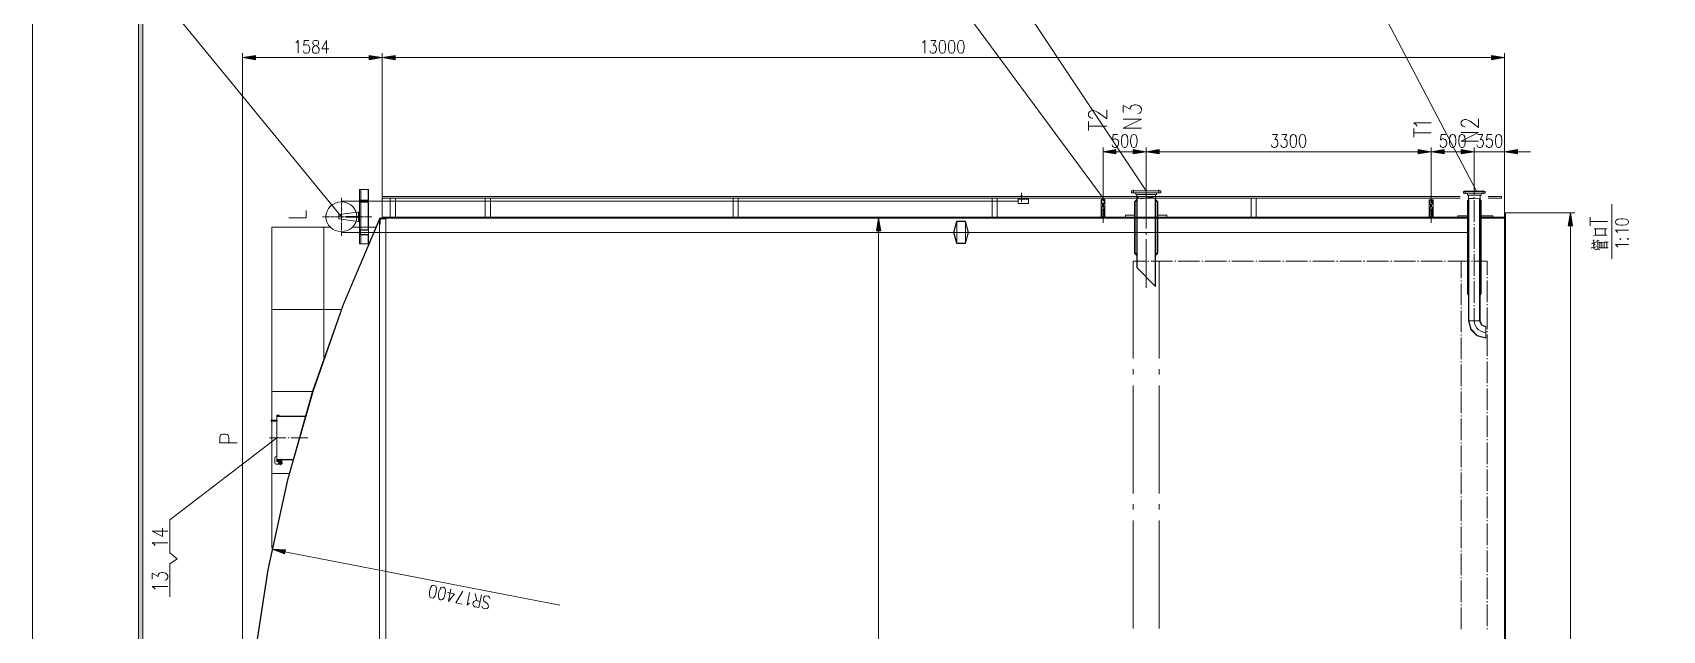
# Model space of a CAD drawing. Header units: millimetres. Extents: x 0 to 829, y 0 to 586.
# Drawn here: x 0 to 372.2, y 252.3 to 388.7 of the extents above; entities that cross this region are included whole.
import ezdxf

# ---------------------------------------------------------------- set-up
doc = ezdxf.new("R2010")
doc.units = ezdxf.units.MM

msp = doc.modelspace()

# ---------------------------------------------------------------- hatches: boundary and pattern name
h = msp.add_hatch(color=0)
h.dxf.hatch_style = 2
h.paths.add_polyline_path([(24.154694, 576.266028), (25.142472, 575.281778), (25.142472, 10.3505), (24.154694, 9.36625)])
h = msp.add_hatch(color=0)
h.dxf.hatch_style = 2
h.paths.add_polyline_path([(50.905833, 383.437694), (47.946028, 382.947333), (50.905833, 382.453444)])
h = msp.add_hatch(color=0)
h.dxf.hatch_style = 2
h.paths.add_polyline_path([(76.859694, 383.437694), (79.8195, 382.947333), (76.859694, 382.453444)])
h = msp.add_hatch(color=0)
h.dxf.hatch_style = 2
h.paths.add_polyline_path([(82.775778, 383.437694), (79.8195, 382.947333), (82.775778, 382.453444)])
h = msp.add_hatch(color=0)
h.dxf.hatch_style = 2
h.paths.add_polyline_path([(333.198611, 383.437694), (336.154889, 382.947333), (333.198611, 382.453444)])
h = msp.add_hatch(color=0)
h.dxf.hatch_style = 2
h.paths.add_polyline_path([(247.424222, 361.964111), (244.467944, 361.470222), (247.424222, 360.976333)])
h = msp.add_hatch(color=0)
h.dxf.hatch_style = 2
h.paths.add_polyline_path([(251.368278, 361.964111), (254.324556, 361.470222), (251.368278, 360.976333)])
h = msp.add_hatch(color=0)
h.dxf.hatch_style = 2
h.paths.add_polyline_path([(257.284361, 361.964111), (254.324556, 361.470222), (257.284361, 360.976333)])
h = msp.add_hatch(color=0)
h.dxf.hatch_style = 2
h.paths.add_polyline_path([(316.438139, 361.964111), (319.394417, 361.470222), (316.438139, 360.976333)])
h = msp.add_hatch(color=0)
h.dxf.hatch_style = 2
h.paths.add_polyline_path([(322.354222, 361.964111), (319.394417, 361.470222), (322.354222, 360.976333)])
h = msp.add_hatch(color=0)
h.dxf.hatch_style = 2
h.paths.add_polyline_path([(326.298278, 361.964111), (329.254556, 361.470222), (326.298278, 360.976333)])
h = msp.add_hatch(color=0)
h.dxf.hatch_style = 2
h.paths.add_polyline_path([(326.298278, 361.964111), (329.254556, 361.470222), (326.298278, 360.976333)])
h = msp.add_hatch(color=0)
h.dxf.hatch_style = 2
h.paths.add_polyline_path([(339.114694, 361.964111), (336.154889, 361.470222), (339.114694, 360.976333)])
h = msp.add_hatch(color=0)
h.dxf.hatch_style = 2
h.paths.add_polyline_path([(80.704972, 346.344169), (80.691919, 346.357222), (80.704972, 346.370275), (80.718025, 346.357222)])
h = msp.add_hatch(color=0)
h.dxf.hatch_style = 2
h.paths.add_polyline_path([(192.708389, 343.400944), (193.19875, 346.357222), (193.692639, 343.400944)])
h = msp.add_hatch(color=0)
h.dxf.hatch_style = 2
h.paths.add_polyline_path([(350.717556, 344.58275), (351.207917, 347.539028), (351.701806, 344.58275)])
h = msp.add_hatch(color=0)
h.dxf.hatch_style = 2
h.paths.add_polyline_path([(79.226833, 344.866031), (79.213781, 344.879083), (79.226833, 344.892136), (79.239886, 344.879083)])
h = msp.add_hatch(color=0)
h.dxf.hatch_style = 2
h.paths.add_polyline_path([(54.726417, 270.747419), (54.713364, 270.760472), (54.726417, 270.773525), (54.739469, 270.760472)])
h = msp.add_hatch(color=0)
h.dxf.hatch_style = 2
h.paths.add_polyline_path([(57.531, 269.695083), (54.726417, 270.760472), (57.725028, 270.661694)])

# ---------------------------------------------------------------- linework, layer by layer
at = {"color": 0, "lineweight": 0}
for points in [[(0, 0), (0, 585.632278), (829.154778, 585.632278), (829.154778, 0)], [(24.154694, 576.266028), (25.142472, 575.281778), (25.142472, 10.3505), (24.154694, 9.36625)], [(50.905833, 383.437694), (47.946028, 382.947333), (50.905833, 382.453444)], [(64.463083, 386.887861), (64.145583, 386.750278), (64.03975, 386.468056), (64.03975, 386.185833), (64.145583, 385.903611), (64.35725, 385.7625), (64.780583, 385.621389), (65.098083, 385.480278), (65.30975, 385.198056), (65.415583, 384.919361), (65.415583, 384.496028), (65.30975, 384.213806), (65.203917, 384.072694), (64.886417, 383.931583), (64.463083, 383.931583), (64.145583, 384.072694), (64.03975, 384.213806), (63.937444, 384.496028), (63.937444, 384.919361), (64.03975, 385.198056), (64.251417, 385.480278), (64.568917, 385.621389), (64.99225, 385.7625), (65.203917, 385.903611), (65.30975, 386.185833), (65.30975, 386.468056), (65.203917, 386.750278), (64.886417, 386.887861)], [(76.859694, 383.437694), (79.8195, 382.947333), (76.859694, 382.453444)], [(82.775778, 383.437694), (79.8195, 382.947333), (82.775778, 382.453444)], [(207.669694, 386.887861), (207.352194, 386.750278), (207.144056, 386.326944), (207.038222, 385.621389), (207.038222, 385.198056), (207.144056, 384.496028), (207.352194, 384.072694), (207.669694, 383.931583), (207.881361, 383.931583), (208.198861, 384.072694), (208.410528, 384.496028), (208.516361, 385.198056), (208.516361, 385.621389), (208.410528, 386.326944), (208.198861, 386.750278), (207.881361, 386.887861)], [(209.782833, 386.887861), (209.465333, 386.750278), (209.253667, 386.326944), (209.151361, 385.621389), (209.151361, 385.198056), (209.253667, 384.496028), (209.465333, 384.072694), (209.782833, 383.931583), (209.9945, 383.931583), (210.312, 384.072694), (210.523667, 384.496028), (210.6295, 385.198056), (210.6295, 385.621389), (210.523667, 386.326944), (210.312, 386.750278), (209.9945, 386.887861)], [(211.895972, 386.887861), (211.578472, 386.750278), (211.366806, 386.326944), (211.260972, 385.621389), (211.260972, 385.198056), (211.366806, 384.496028), (211.578472, 384.072694), (211.895972, 383.931583), (212.107639, 383.931583), (212.425139, 384.072694), (212.636806, 384.496028), (212.742639, 385.198056), (212.742639, 385.621389), (212.636806, 386.326944), (212.425139, 386.750278), (212.107639, 386.887861)], [(333.198611, 383.437694), (336.154889, 382.947333), (333.198611, 382.453444)], [(249.290417, 365.414278), (248.972917, 365.273167), (248.76125, 364.849833), (248.655417, 364.147806), (248.655417, 363.724472), (248.76125, 363.018917), (248.972917, 362.599111), (249.290417, 362.458), (249.502083, 362.458), (249.819583, 362.599111), (250.03125, 363.018917), (250.137083, 363.724472), (250.137083, 364.147806), (250.03125, 364.849833), (249.819583, 365.273167), (249.502083, 365.414278)], [(251.403556, 365.414278), (251.086056, 365.273167), (250.874389, 364.849833), (250.768556, 364.147806), (250.768556, 363.724472), (250.874389, 363.018917), (251.086056, 362.599111), (251.403556, 362.458), (251.615222, 362.458), (251.932722, 362.599111), (252.140861, 363.018917), (252.246694, 363.724472), (252.246694, 364.147806), (252.140861, 364.849833), (251.932722, 365.273167), (251.615222, 365.414278)], [(287.810222, 365.414278), (287.49625, 365.273167), (287.284583, 364.849833), (287.17875, 364.147806), (287.17875, 363.724472), (287.284583, 363.018917), (287.49625, 362.599111), (287.810222, 362.458), (288.021889, 362.458), (288.339389, 362.599111), (288.551056, 363.018917), (288.656889, 363.724472), (288.656889, 364.147806), (288.551056, 364.849833), (288.339389, 365.273167), (288.021889, 365.414278)], [(289.923361, 365.414278), (289.605861, 365.273167), (289.397722, 364.849833), (289.291889, 364.147806), (289.291889, 363.724472), (289.397722, 363.018917), (289.605861, 362.599111), (289.923361, 362.458), (290.135028, 362.458), (290.452528, 362.599111), (290.664194, 363.018917), (290.770028, 363.724472), (290.770028, 364.147806), (290.664194, 364.849833), (290.452528, 365.273167), (290.135028, 365.414278)], [(324.220417, 365.414278), (323.902917, 365.273167), (323.69125, 364.849833), (323.585417, 364.147806), (323.585417, 363.724472), (323.69125, 363.018917), (323.902917, 362.599111), (324.220417, 362.458), (324.432083, 362.458), (324.749583, 362.599111), (324.957722, 363.018917), (325.063556, 363.724472), (325.063556, 364.147806), (324.957722, 364.849833), (324.749583, 365.273167), (324.432083, 365.414278)], [(326.333556, 365.414278), (326.016056, 365.273167), (325.804389, 364.849833), (325.698556, 364.147806), (325.698556, 363.724472), (325.804389, 363.018917), (326.016056, 362.599111), (326.333556, 362.458), (326.545222, 362.458), (326.859194, 362.599111), (327.070861, 363.018917), (327.176694, 363.724472), (327.176694, 364.147806), (327.070861, 364.849833), (326.859194, 365.273167), (326.545222, 365.414278)], [(334.712028, 365.414278), (334.394528, 365.273167), (334.182861, 364.849833), (334.080556, 364.147806), (334.080556, 363.724472), (334.182861, 363.018917), (334.394528, 362.599111), (334.712028, 362.458), (334.923694, 362.458), (335.241194, 362.599111), (335.452861, 363.018917), (335.558694, 363.724472), (335.558694, 364.147806), (335.452861, 364.849833), (335.241194, 365.273167), (334.923694, 365.414278)], [(247.424222, 361.964111), (244.467944, 361.470222), (247.424222, 360.976333)], [(251.368278, 361.964111), (254.324556, 361.470222), (251.368278, 360.976333)], [(257.284361, 361.964111), (254.324556, 361.470222), (257.284361, 360.976333)], [(316.438139, 361.964111), (319.394417, 361.470222), (316.438139, 360.976333)], [(322.354222, 361.964111), (319.394417, 361.470222), (322.354222, 360.976333)], [(326.298278, 361.964111), (329.254556, 361.470222), (326.298278, 360.976333)], [(326.298278, 361.964111), (329.254556, 361.470222), (326.298278, 360.976333)], [(339.114694, 361.964111), (336.154889, 361.470222), (339.114694, 360.976333)], [(70.361528, 346.639444), (70.407389, 346.752333), (70.520278, 346.798194), (70.629639, 346.752333), (70.6755, 346.639444), (70.629639, 346.530083), (70.520278, 346.480694), (70.407389, 346.530083)], [(192.708389, 343.400944), (193.19875, 346.357222), (193.692639, 343.400944)], [(350.717556, 344.58275), (351.207917, 347.539028), (351.701806, 344.58275)], [(361.491389, 345.351806), (361.6325, 345.034306), (362.055833, 344.826167), (362.757861, 344.720333), (363.181194, 344.720333), (363.88675, 344.826167), (364.310083, 345.034306), (364.451194, 345.351806), (364.451194, 345.563472), (364.310083, 345.880972), (363.88675, 346.092639), (363.181194, 346.198472), (362.757861, 346.198472), (362.055833, 346.092639), (361.6325, 345.880972), (361.491389, 345.563472)], [(362.479167, 341.548861), (362.620278, 341.443028), (362.757861, 341.548861), (362.620278, 341.654694)], [(364.168972, 341.548861), (364.310083, 341.443028), (364.451194, 341.548861), (364.310083, 341.654694)], [(56.560861, 290.449), (56.596139, 290.533667), (56.680806, 290.565417), (56.761944, 290.533667), (56.797222, 290.449), (56.761944, 290.364333), (56.680806, 290.329056), (56.596139, 290.364333)], [(57.531, 269.695083), (54.726417, 270.760472), (57.725028, 270.661694)], [(91.238917, 259.612694), (91.577583, 259.690306), (91.866861, 260.06425), (92.110278, 260.731), (92.191417, 261.147278), (92.226694, 261.856361), (92.103222, 262.314972), (91.821, 262.512528), (91.612861, 262.554861), (91.274194, 262.480778), (90.984917, 262.106833), (90.7415, 261.436556), (90.660361, 261.023806), (90.625083, 260.311194), (90.748556, 259.856111), (91.030778, 259.655028)], [(93.309722, 259.199944), (93.648389, 259.274028), (93.937667, 259.647972), (94.181083, 260.31825), (94.262222, 260.731), (94.2975, 261.443611), (94.174028, 261.898694), (93.891806, 262.099778), (93.683667, 262.142111), (93.345, 262.0645), (93.055722, 261.690556), (92.812306, 261.023806), (92.731167, 260.607528), (92.695889, 259.894917), (92.819361, 259.439833), (93.101583, 259.23875)]]:
    msp.add_lwpolyline(points, close=True, dxfattribs=at)
for points in [[(70.520278, 346.632389), (31.369, 394.391444)], [(244.467944, 350.893944), (212.284028, 394.391444)], [(254.324556, 352.587278), (226.448056, 394.391444)], [(329.748444, 352.470861), (307.791556, 394.391444)], [(47.946028, 203.408139), (47.946028, 383.931583)], [(60.1345, 386.326944), (60.342639, 386.468056), (60.660139, 386.887861), (60.660139, 383.931583)], [(63.090778, 386.887861), (62.035972, 386.887861), (61.930139, 385.621389), (62.035972, 385.7625), (62.349944, 385.903611), (62.667444, 385.903611), (62.984944, 385.7625), (63.196611, 385.480278), (63.302444, 385.056944), (63.302444, 384.77825), (63.196611, 384.354917), (62.984944, 384.072694), (62.667444, 383.931583), (62.349944, 383.931583), (62.035972, 384.072694), (61.930139, 384.213806), (61.824306, 384.496028)], [(67.105389, 386.887861), (66.047056, 384.919361), (67.634556, 384.919361)], [(67.105389, 386.887861), (67.105389, 383.931583)], [(79.8195, 346.357222), (79.8195, 383.931583)], [(79.8195, 346.554778), (79.8195, 383.931583)], [(203.235278, 386.326944), (203.446944, 386.468056), (203.760917, 386.887861), (203.760917, 383.931583)], [(205.13675, 386.887861), (206.297389, 386.887861), (205.662389, 385.7625), (205.979889, 385.7625), (206.191556, 385.621389), (206.297389, 385.480278), (206.403222, 385.056944), (206.403222, 384.77825), (206.297389, 384.354917), (206.085722, 384.072694), (205.768222, 383.931583), (205.450722, 383.931583), (205.13675, 384.072694), (205.030917, 384.213806), (204.925083, 384.496028)], [(336.154889, 347.539028), (336.154889, 383.931583)], [(50.905833, 382.947333), (76.859694, 382.947333)], [(82.775778, 382.947333), (333.198611, 382.947333)], [(242.174889, 369.100806), (241.977333, 369.100806), (241.582222, 369.248972), (241.384667, 369.397139), (241.187111, 369.693472), (241.187111, 370.282611), (241.384667, 370.578944), (241.582222, 370.727111), (241.977333, 370.875278), (242.372444, 370.875278), (242.764028, 370.727111), (243.356694, 370.430778), (245.328722, 368.952639), (245.328722, 371.023444)], [(249.085806, 370.416667), (249.085806, 372.042972), (250.662722, 371.1575), (250.662722, 371.598472), (250.860278, 371.894806), (251.057833, 372.042972), (251.646972, 372.191139), (252.042083, 372.191139), (252.63475, 372.042972), (253.029861, 371.746639), (253.223889, 371.305667), (253.223889, 370.861167), (253.029861, 370.416667), (252.832306, 370.2685), (252.437194, 370.120333)], [(253.223889, 366.867722), (249.085806, 366.867722), (253.223889, 368.938528), (249.085806, 368.938528)], [(327.211972, 367.157), (327.025, 367.157), (326.651056, 367.298111), (326.464083, 367.435694), (326.273583, 367.717917), (326.273583, 368.282361), (326.464083, 368.564583), (326.651056, 368.705694), (327.025, 368.846806), (327.402472, 368.846806), (327.776417, 368.705694), (328.340861, 368.423472), (330.217639, 367.015889), (330.217639, 368.987917)], [(241.187111, 366.289167), (241.187111, 368.359972)], [(241.187111, 367.326333), (245.328722, 367.326333)], [(247.812278, 365.414278), (246.753944, 365.414278), (246.648111, 364.147806), (246.753944, 364.288917), (247.071444, 364.430028), (247.388944, 364.430028), (247.706444, 364.288917), (247.918111, 364.006694), (248.023944, 363.583361), (248.023944, 363.301139), (247.918111, 362.877806), (247.706444, 362.599111), (247.388944, 362.458), (247.071444, 362.458), (246.753944, 362.599111), (246.648111, 362.736694), (246.542278, 363.018917)], [(283.164139, 365.414278), (284.324778, 365.414278), (283.693306, 364.288917), (284.007278, 364.288917), (284.218944, 364.147806), (284.324778, 364.006694), (284.430611, 363.583361), (284.430611, 363.301139), (284.324778, 362.877806), (284.113111, 362.599111), (283.799139, 362.458), (283.481639, 362.458), (283.164139, 362.599111), (283.058306, 362.736694), (282.952472, 363.018917)], [(285.277278, 365.414278), (286.437917, 365.414278), (285.802917, 364.288917), (286.120417, 364.288917), (286.332083, 364.147806), (286.437917, 364.006694), (286.54375, 363.583361), (286.54375, 363.301139), (286.437917, 362.877806), (286.22625, 362.599111), (285.90875, 362.458), (285.594778, 362.458), (285.277278, 362.599111), (285.171444, 362.736694), (285.065611, 363.018917)], [(316.184139, 367.343972), (315.997167, 367.626194), (315.432722, 368.049528), (319.376778, 368.049528)], [(315.432722, 364.8075), (315.432722, 366.779528)], [(315.432722, 365.795278), (319.376778, 365.795278)], [(322.742278, 365.414278), (321.683944, 365.414278), (321.578111, 364.147806), (321.683944, 364.288917), (322.001444, 364.430028), (322.318944, 364.430028), (322.636444, 364.288917), (322.848111, 364.006694), (322.953944, 363.583361), (322.953944, 363.301139), (322.848111, 362.877806), (322.636444, 362.599111), (322.318944, 362.458), (322.001444, 362.458), (321.683944, 362.599111), (321.578111, 362.736694), (321.472278, 363.018917)], [(330.217639, 363.914972), (326.273583, 363.914972), (330.217639, 365.887), (326.273583, 365.887)], [(330.065944, 365.414278), (331.226583, 365.414278), (330.591583, 364.288917), (330.909083, 364.288917), (331.12075, 364.147806), (331.226583, 364.006694), (331.332417, 363.583361), (331.332417, 363.301139), (331.226583, 362.877806), (331.014917, 362.599111), (330.697417, 362.458), (330.383444, 362.458), (330.065944, 362.599111), (329.960111, 362.736694), (329.854278, 363.018917)], [(333.233889, 365.414278), (332.179083, 365.414278), (332.07325, 364.147806), (332.179083, 364.288917), (332.493056, 364.430028), (332.810556, 364.430028), (333.128056, 364.288917), (333.339722, 364.006694), (333.445556, 363.583361), (333.445556, 363.301139), (333.339722, 362.877806), (333.128056, 362.599111), (332.810556, 362.458), (332.493056, 362.458), (332.179083, 362.599111), (332.07325, 362.736694), (331.967417, 363.018917)], [(244.467944, 354.023083), (244.467944, 362.458)], [(251.368278, 361.470222), (247.424222, 361.470222)], [(254.324556, 355.024972), (254.324556, 362.458)], [(254.324556, 355.024972), (254.324556, 362.458)], [(316.438139, 361.470222), (257.284361, 361.470222)], [(319.394417, 353.176417), (319.394417, 362.458)], [(319.394417, 356.714778), (319.394417, 362.458)], [(322.354222, 361.470222), (326.298278, 361.470222)], [(326.298278, 361.470222), (323.338472, 361.470222)], [(329.254556, 354.499333), (329.254556, 362.458)], [(329.254556, 354.499333), (329.254556, 362.458)], [(329.254556, 361.470222), (336.154889, 361.470222)], [(336.154889, 347.539028), (336.154889, 362.458)], [(339.114694, 361.470222), (342.070972, 361.470222)], [(244.467944, 354.023083), (244.467944, 350.262472)], [(254.324556, 355.024972), (254.324556, 343.965389)], [(329.254556, 351.634778), (329.254556, 354.499333)], [(70.520278, 350.146056), (70.520278, 350.946861)], [(70.520278, 350.181333), (225.061639, 350.181333)], [(70.520278, 349.899111), (70.520278, 350.022583)], [(74.658361, 340.427028), (74.658361, 352.851861)], [(74.658361, 352.851861), (76.750333, 352.851861)], [(74.658361, 350.435333), (76.630389, 350.435333)], [(74.658361, 350.375361), (76.630389, 350.375361)], [(74.658361, 350.001417), (76.630389, 350.001417)], [(74.658361, 349.941444), (76.630389, 349.941444)], [(74.937056, 350.435333), (74.937056, 352.851861)], [(74.937056, 343.651417), (74.937056, 349.941444)], [(76.630389, 343.651417), (76.630389, 352.851861)], [(76.750333, 340.698667), (76.750333, 352.851861)], [(79.8195, 351.285528), (326.058389, 351.285528)], [(79.8195, 350.893944), (79.8195, 351.285528)], [(79.8195, 350.893944), (326.058389, 350.893944)], [(81.671583, 346.554778), (81.671583, 350.893944)], [(82.856917, 346.554778), (82.856917, 350.893944)], [(103.363889, 346.554778), (103.363889, 350.893944)], [(104.545694, 346.554778), (104.545694, 350.893944)], [(159.967083, 346.554778), (159.967083, 350.893944)], [(161.148889, 346.554778), (161.148889, 350.893944)], [(219.120861, 346.554778), (219.120861, 350.893944)], [(220.302667, 346.554778), (220.302667, 350.893944)], [(225.061639, 350.675222), (227.428778, 350.675222)], [(225.061639, 349.690972), (225.061639, 350.675222)], [(225.555528, 351.285528), (225.555528, 351.366667)], [(225.555528, 351.366667), (226.144667, 351.366667)], [(225.753083, 350.675222), (225.753083, 350.893944)], [(225.851861, 350.008472), (225.851861, 352.114556)], [(225.947111, 350.675222), (225.947111, 350.893944)], [(226.144667, 351.285528), (226.144667, 351.366667)], [(227.428778, 349.690972), (227.428778, 350.675222)], [(244.023444, 346.357222), (244.023444, 350.61525)], [(244.908917, 350.61525), (244.023444, 350.61525)], [(244.150444, 350.343611), (244.150444, 350.61525)], [(244.150444, 350.001417), (244.150444, 350.248361)], [(244.150444, 349.631), (244.150444, 349.902639)], [(244.210417, 350.343611), (244.210417, 350.61525)], [(244.210417, 350.001417), (244.210417, 350.248361)], [(244.210417, 349.631), (244.210417, 349.902639)], [(244.721944, 350.343611), (244.721944, 350.61525)], [(244.721944, 350.001417), (244.721944, 350.248361)], [(244.721944, 349.631), (244.721944, 349.902639)], [(244.781917, 350.343611), (244.781917, 350.61525)], [(244.781917, 350.001417), (244.781917, 350.248361)], [(244.781917, 349.631), (244.781917, 349.902639)], [(244.908917, 346.357222), (244.908917, 350.61525)], [(257.679472, 352.527306), (250.973167, 352.527306)], [(250.973167, 352.527306), (250.973167, 352.114556)], [(257.679472, 352.114556), (250.973167, 352.114556)], [(251.417667, 352.777778), (251.417667, 351.998139)], [(252.165556, 350.61525), (251.632861, 350.082556)], [(251.632861, 350.082556), (251.632861, 338.331528)], [(256.966861, 352.587278), (251.68225, 352.587278)], [(251.68225, 352.587278), (251.68225, 352.527306)], [(252.165556, 350.364778), (251.812778, 350.012)], [(251.812778, 350.012), (251.812778, 338.405611)], [(251.900972, 352.114556), (251.975056, 351.719444)], [(256.674056, 351.719444), (251.975056, 351.719444)], [(252.165556, 351.719444), (252.165556, 335.029528)], [(252.165556, 351.080917), (253.227417, 350.731667), (254.324556, 350.939806)], [(252.2855, 351.010361), (252.2855, 334.909583)], [(256.483556, 350.86925), (255.411111, 351.116194), (254.324556, 350.939806)], [(256.367139, 350.918639), (256.367139, 330.827944)], [(256.483556, 351.719444), (256.483556, 330.711528)], [(256.483556, 350.61525), (257.01625, 350.082556)], [(256.483556, 350.364778), (256.839861, 350.012)], [(256.751667, 352.114556), (256.674056, 351.719444)], [(256.839861, 350.012), (256.839861, 338.405611)], [(256.966861, 352.587278), (256.966861, 352.527306)], [(257.01625, 350.082556), (257.01625, 338.331528)], [(257.234972, 352.777778), (257.234972, 351.998139)], [(257.679472, 352.527306), (257.679472, 352.114556)], [(278.274639, 346.554778), (278.274639, 350.893944)], [(279.459972, 346.554778), (279.459972, 350.893944)], [(319.838917, 350.498833), (318.953444, 350.498833)], [(318.953444, 346.357222), (318.953444, 350.498833)], [(319.080444, 350.227194), (319.080444, 350.498833)], [(319.080444, 349.881472), (319.080444, 350.128417)], [(319.140417, 350.227194), (319.140417, 350.498833)], [(319.140417, 349.881472), (319.140417, 350.128417)], [(319.394417, 353.176417), (319.394417, 349.849722)], [(319.651944, 350.227194), (319.651944, 350.498833)], [(319.651944, 349.881472), (319.651944, 350.128417)], [(319.711917, 350.227194), (319.711917, 350.498833)], [(319.711917, 349.881472), (319.711917, 350.128417)], [(319.838917, 346.357222), (319.838917, 350.498833)], [(326.788639, 352.410889), (326.788639, 352.036944)], [(331.720472, 352.410889), (326.788639, 352.410889)], [(331.720472, 352.036944), (326.788639, 352.036944)], [(327.18375, 352.661361), (327.18375, 351.878194)], [(327.402472, 352.470861), (327.402472, 352.410889)], [(331.110167, 352.470861), (327.402472, 352.470861)], [(327.600028, 352.036944), (327.709389, 351.543056)], [(327.942222, 350.498833), (327.688222, 350.241306)], [(327.688222, 329.064056), (327.688222, 350.241306)], [(330.799722, 351.543056), (327.709389, 351.543056)], [(327.942222, 350.385944), (327.765833, 350.209556)], [(327.765833, 329.095806), (327.765833, 350.209556)], [(327.942222, 351.543056), (327.942222, 322.893972)], [(327.942222, 350.844556), (329.254556, 350.823389)], [(328.023361, 350.819861), (328.023361, 322.893972)], [(329.254556, 350.897472), (329.254556, 351.144417)], [(330.566889, 350.756361), (329.254556, 350.823389)], [(329.254556, 345.475278), (329.254556, 350.403583)], [(330.48575, 350.777528), (330.48575, 322.893972)], [(330.566889, 351.543056), (330.566889, 322.893972)], [(330.566889, 350.498833), (330.820889, 350.241306)], [(330.566889, 350.385944), (330.743278, 350.209556)], [(330.743278, 329.095806), (330.743278, 350.209556)], [(330.912611, 352.036944), (330.799722, 351.543056)], [(330.820889, 329.064056), (330.820889, 350.241306)], [(331.110167, 352.470861), (331.110167, 352.410889)], [(331.325361, 352.661361), (331.325361, 351.878194)], [(331.720472, 352.410889), (331.720472, 352.036944)], [(332.4225, 351.285528), (335.452861, 351.285528)], [(332.4225, 350.893944), (335.452861, 350.893944)], [(335.452861, 350.893944), (335.452861, 351.285528)], [(58.554056, 346.417194), (62.498111, 346.417194), (62.498111, 348.107)], [(66.202278, 346.632389), (66.678528, 346.632389)], [(66.802, 346.632389), (66.925472, 346.632389)], [(67.048944, 346.632389), (67.78625, 346.632389)], [(67.909722, 346.632389), (68.033194, 346.632389)], [(68.156667, 346.632389), (68.8975, 346.632389)], [(69.020972, 346.632389), (69.144444, 346.632389)], [(69.267917, 346.632389), (70.005222, 346.632389)], [(74.266778, 347.726), (69.927611, 347.133333)], [(69.927611, 346.145556), (69.927611, 347.133333)], [(70.128694, 346.632389), (70.252167, 346.632389)], [(70.375639, 346.632389), (71.116472, 346.632389)], [(70.520278, 349.034806), (70.520278, 349.775639)], [(70.520278, 348.791389), (70.520278, 348.914861)], [(70.520278, 347.927083), (70.520278, 348.667917)], [(70.520278, 347.680139), (70.520278, 347.803611)], [(70.520278, 346.819361), (70.520278, 347.556667)], [(70.520278, 346.572417), (70.520278, 346.695889)], [(70.520278, 345.708111), (70.520278, 346.448944)], [(71.239944, 346.632389), (71.363417, 346.632389)], [(71.483361, 346.632389), (72.224194, 346.632389)], [(71.504528, 346.561833), (71.504528, 346.717056)], [(71.504528, 346.717056), (74.464333, 346.717056)], [(71.504528, 346.561833), (74.464333, 346.561833)], [(72.347667, 346.632389), (72.471139, 346.632389)], [(72.594611, 346.632389), (73.331917, 346.632389)], [(73.455389, 346.632389), (73.578861, 346.632389)], [(73.702333, 346.632389), (74.443167, 346.632389)], [(74.266778, 347.726), (74.658361, 347.726)], [(74.464333, 345.556417), (74.464333, 347.726)], [(74.566639, 346.632389), (74.690111, 346.632389)], [(74.813583, 346.632389), (75.550889, 346.632389)], [(75.674361, 346.632389), (75.797833, 346.632389)], [(75.921306, 346.632389), (76.662139, 346.632389)], [(76.785611, 346.632389), (76.909083, 346.632389)], [(77.029028, 346.632389), (77.505278, 346.632389)], [(79.226833, 74.877083), (79.226833, 346.357222)], [(79.226833, 346.357222), (327.688222, 346.357222)], [(79.544333, 346.198472), (79.385583, 346.04325)], [(79.544333, 346.198472), (80.54975, 346.198472)], [(79.8195, 346.554778), (327.688222, 346.554778)], [(79.8195, 346.357222), (79.8195, 346.554778)], [(80.54975, 346.198472), (80.704972, 346.357222)], [(80.704972, 346.357222), (80.697917, 74.774778)], [(181.398333, 346.357222), (194.186528, 346.357222)], [(225.061639, 349.690972), (227.428778, 349.690972)], [(244.245694, 348.939556), (244.023444, 348.939556)], [(244.418556, 349.631), (244.150444, 349.631)], [(244.150444, 348.939556), (244.150444, 348.734944)], [(244.150444, 348.636167), (244.150444, 348.389222)], [(244.150444, 348.375111), (244.245694, 348.304556), (244.362111, 348.293972), (244.467944, 348.343361)], [(244.150444, 348.290444), (244.150444, 348.0435)], [(244.150444, 347.944722), (244.150444, 347.697778)], [(244.150444, 347.599), (244.150444, 347.352056)], [(244.150444, 347.253278), (244.150444, 347.006333)], [(244.150444, 346.911083), (244.150444, 346.664139)], [(244.150444, 346.565361), (244.150444, 346.357222)], [(244.210417, 348.322194), (244.210417, 348.078778)], [(244.210417, 347.98), (244.210417, 347.733056)], [(244.210417, 347.634278), (244.210417, 347.390861)], [(244.210417, 347.292083), (244.210417, 347.045139)], [(244.210417, 346.946361), (244.210417, 346.699417)], [(244.210417, 346.600639), (244.210417, 346.357222)], [(244.591417, 348.939556), (244.344472, 348.939556)], [(244.348, 349.631), (244.348, 349.507528)], [(244.348, 349.40875), (244.348, 349.161806)], [(244.348, 349.063028), (244.348, 348.939556)], [(244.467944, 349.768583), (244.467944, 349.521639)], [(244.467944, 349.031278), (244.467944, 345.267139)], [(244.781917, 348.272806), (244.637278, 348.361), (244.467944, 348.343361)], [(244.781917, 349.631), (244.517333, 349.631)], [(244.584361, 349.631), (244.584361, 349.507528)], [(244.584361, 349.40875), (244.584361, 349.161806)], [(244.584361, 349.063028), (244.584361, 348.939556)], [(244.908917, 348.939556), (244.686667, 348.939556)], [(244.721944, 348.322194), (244.721944, 348.078778)], [(244.721944, 347.98), (244.721944, 347.736583)], [(244.721944, 347.637806), (244.721944, 347.390861)], [(244.721944, 347.292083), (244.721944, 347.045139)], [(244.721944, 346.946361), (244.721944, 346.699417)], [(244.721944, 346.600639), (244.721944, 346.357222)], [(244.781917, 348.939556), (244.781917, 348.734944)], [(244.781917, 348.636167), (244.781917, 348.389222)], [(244.781917, 348.290444), (244.781917, 348.0435)], [(244.781917, 347.944722), (244.781917, 347.697778)], [(244.781917, 347.599), (244.781917, 347.352056)], [(244.781917, 347.253278), (244.781917, 347.006333)], [(244.781917, 346.911083), (244.781917, 346.664139)], [(244.781917, 346.565361), (244.781917, 346.357222)], [(249.593806, 346.988694), (251.632861, 346.988694)], [(249.593806, 346.988694), (249.593806, 346.671194)], [(257.01625, 346.988694), (259.058833, 346.988694)], [(259.058833, 346.988694), (259.058833, 346.671194)], [(319.175694, 348.823139), (318.953444, 348.823139)], [(319.080444, 349.511056), (319.080444, 349.782694)], [(319.345028, 349.511056), (319.080444, 349.511056)], [(319.080444, 348.823139), (319.080444, 348.674972)], [(319.080444, 348.576194), (319.080444, 348.32925)], [(319.080444, 348.258694), (319.175694, 348.188139), (319.288583, 348.177556), (319.394417, 348.226944)], [(319.080444, 348.230472), (319.080444, 347.983528)], [(319.080444, 347.88475), (319.080444, 347.637806)], [(319.080444, 347.539028), (319.080444, 347.292083)], [(319.080444, 347.196833), (319.080444, 346.949889)], [(319.080444, 346.851111), (319.080444, 346.604167)], [(319.080444, 346.505389), (319.080444, 346.357222)], [(319.140417, 349.511056), (319.140417, 349.782694)], [(319.140417, 348.205778), (319.140417, 348.018806)], [(319.140417, 347.920028), (319.140417, 347.676611)], [(319.140417, 347.577833), (319.140417, 347.330889)], [(319.140417, 347.232111), (319.140417, 346.985167)], [(319.140417, 346.886389), (319.140417, 346.639444)], [(319.140417, 346.540667), (319.140417, 346.357222)], [(319.517889, 348.823139), (319.270944, 348.823139)], [(319.278, 349.511056), (319.278, 349.387583)], [(319.278, 349.288806), (319.278, 349.045389)], [(319.278, 348.946611), (319.278, 348.823139)], [(319.394417, 349.355833), (319.394417, 349.108889)], [(319.394417, 348.618528), (319.394417, 345.291833)], [(319.711917, 348.152861), (319.56375, 348.241056), (319.394417, 348.226944)], [(319.711917, 349.511056), (319.443806, 349.511056)], [(319.514361, 349.511056), (319.514361, 349.387583)], [(319.514361, 349.288806), (319.514361, 349.045389)], [(319.514361, 348.946611), (319.514361, 348.823139)], [(319.838917, 348.823139), (319.616667, 348.823139)], [(319.651944, 349.511056), (319.651944, 349.782694)], [(319.651944, 348.205778), (319.651944, 348.022333)], [(319.651944, 347.923556), (319.651944, 347.676611)], [(319.651944, 347.577833), (319.651944, 347.330889)], [(319.651944, 347.232111), (319.651944, 346.985167)], [(319.651944, 346.886389), (319.651944, 346.639444)], [(319.651944, 346.540667), (319.651944, 346.357222)], [(319.711917, 349.511056), (319.711917, 349.782694)], [(319.711917, 348.823139), (319.711917, 348.674972)], [(319.711917, 348.576194), (319.711917, 348.32925)], [(319.711917, 348.230472), (319.711917, 347.983528)], [(319.711917, 347.88475), (319.711917, 347.637806)], [(319.711917, 347.539028), (319.711917, 347.292083)], [(319.711917, 347.196833), (319.711917, 346.949889)], [(319.711917, 346.851111), (319.711917, 346.604167)], [(319.711917, 346.505389), (319.711917, 346.357222)], [(319.838917, 346.554778), (327.688222, 346.554778)], [(325.508056, 346.86875), (325.508056, 346.554778)], [(325.508056, 346.86875), (327.688222, 346.86875)], [(330.820889, 346.86875), (333.494944, 346.86875)], [(330.820889, 346.554778), (336.154889, 346.554778)], [(330.820889, 346.357222), (336.154889, 346.357222)], [(333.494944, 346.86875), (333.494944, 346.554778)], [(336.154889, 347.539028), (336.154889, 205.150861)], [(336.154889, 347.539028), (336.352444, 347.539028)], [(336.352444, 347.539028), (336.352444, 205.034444)], [(336.352444, 347.539028), (352.195694, 347.539028)], [(355.762278, 344.596861), (355.762278, 346.568889)], [(360.708222, 337.022722), (360.708222, 349.511056)], [(79.138639, 346.004444), (70.943611, 326.654583), (63.962139, 306.835528), (58.211861, 286.624889), (53.724528, 266.100278), (50.507194, 245.335778), (48.581028, 224.409), (47.946028, 203.408139)], [(79.226833, 345.962111), (71.035333, 326.619306), (64.053861, 306.807306), (58.307111, 286.603722), (53.819778, 266.082639), (50.605972, 245.321667), (48.679806, 224.405472), (48.044806, 203.408139)], [(54.6735, 344.244083), (54.6735, 270.98625)], [(67.899139, 344.244083), (54.6735, 344.244083)], [(66.502139, 344.244083), (66.502139, 314.511972)], [(69.927611, 346.145556), (74.266778, 345.556417)], [(70.520278, 345.461167), (70.520278, 345.584639)], [(70.520278, 344.600389), (70.520278, 345.337694)], [(70.520278, 344.353444), (70.520278, 344.476917)], [(70.520278, 343.489139), (70.520278, 344.229972)], [(70.520278, 343.245722), (70.520278, 343.369194)], [(70.520278, 342.317917), (70.520278, 343.12225)], [(70.520278, 343.083444), (327.688222, 343.083444)], [(78.334306, 344.244083), (73.137889, 344.244083)], [(74.266778, 345.556417), (74.658361, 345.556417)], [(74.658361, 343.651417), (76.750333, 343.651417)], [(74.658361, 343.584389), (76.750333, 343.584389)], [(74.658361, 342.596611), (76.750333, 342.596611)], [(74.658361, 342.529583), (76.750333, 342.529583)], [(74.718333, 342.596611), (74.718333, 343.584389)], [(74.718333, 343.210444), (74.915889, 343.210444)], [(74.718333, 342.974083), (74.915889, 342.974083)], [(74.915889, 342.596611), (74.915889, 343.584389)], [(74.937056, 340.427028), (74.937056, 342.529583)], [(76.630389, 340.427028), (76.630389, 342.529583)], [(79.226833, 345.962111), (79.138639, 346.004444)], [(79.226833, 344.879083), (79.385583, 345.037833)], [(79.385583, 345.037833), (79.385583, 346.04325)], [(193.19875, 63.401222), (193.19875, 343.400944)], [(211.0105, 345.577583), (210.34375, 343.083444), (211.0105, 340.589306)], [(211.063417, 345.549361), (210.400194, 343.083444), (211.063417, 340.617528)], [(211.063417, 345.549361), (211.0105, 345.577583)], [(211.063417, 340.561083), (211.063417, 345.609333)], [(211.063417, 345.609333), (213.035444, 345.609333)], [(211.063417, 345.549361), (213.035444, 345.549361)], [(213.035444, 340.561083), (213.035444, 345.609333)], [(213.035444, 345.549361), (213.084833, 345.577583)], [(213.035444, 340.617528), (213.695139, 343.083444), (213.035444, 345.549361)], [(213.084833, 340.589306), (213.755111, 343.083444), (213.084833, 345.577583)], [(254.324556, 342.981139), (254.324556, 342.48725)], [(329.254556, 344.734444), (329.254556, 344.981389)], [(329.254556, 339.31225), (329.254556, 344.240556)], [(351.207917, 62.215889), (351.207917, 344.58275)], [(355.762278, 345.581111), (359.706333, 345.581111)], [(356.510167, 342.317917), (356.905278, 342.406111), (359.547583, 342.406111), (359.152472, 342.406111), (359.152472, 343.856028), (359.547583, 343.856028), (356.630111, 343.856028), (356.944083, 343.856028), (356.944083, 342.437861)], [(362.055833, 343.030528), (361.914722, 343.238667), (361.491389, 343.556167), (364.451194, 343.556167)], [(74.658361, 340.427028), (76.630389, 340.427028)], [(211.063417, 340.617528), (211.0105, 340.589306)], [(211.063417, 340.617528), (213.035444, 340.617528)], [(211.063417, 340.561083), (213.035444, 340.561083)], [(213.035444, 340.617528), (213.084833, 340.589306)], [(254.324556, 341.503), (254.324556, 330.446944)], [(329.254556, 338.571417), (329.254556, 338.818361)], [(355.959833, 339.509806), (356.157389, 339.598), (357.141639, 339.065306)], [(355.998639, 340.515222), (356.235, 340.631639), (356.866472, 340.218889)], [(356.591306, 340.427028), (356.591306, 341.3125), (356.39375, 341.284278), (356.591306, 341.164333)], [(356.591306, 339.361639), (356.591306, 340.187139), (356.432556, 340.070722), (356.591306, 339.982528)], [(356.630111, 339.56625), (357.180444, 339.834361)], [(356.707722, 340.691611), (357.222778, 340.89975)], [(357.180444, 339.181722), (357.300389, 339.241694), (357.931861, 339.065306)], [(357.222778, 341.284278), (357.811917, 341.136111)], [(357.459139, 339.213472), (357.459139, 341.252528)], [(357.6955, 339.56625), (359.82275, 339.56625)], [(357.734306, 340.751583), (358.563333, 340.751583)], [(357.931861, 339.626222), (357.931861, 340.751583)], [(358.404583, 339.598), (358.404583, 340.751583)], [(358.760889, 340.839778), (359.865083, 340.839778)], [(358.954917, 339.598), (358.954917, 340.779806)], [(359.547583, 339.56625), (359.547583, 340.779806)], [(362.055833, 339.753222), (361.914722, 339.964889), (361.491389, 340.282389), (364.451194, 340.282389)], [(254.201083, 336.497083), (251.368278, 336.497083)], [(251.368278, 336.468861), (251.3965, 336.497083)], [(251.368278, 314.325), (251.368278, 336.497083)], [(252.165556, 337.798833), (251.632861, 338.331528)], [(252.165556, 338.049306), (251.812778, 338.405611)], [(256.483556, 330.711528), (252.165556, 335.029528)], [(254.941917, 336.497083), (254.694972, 336.497083)], [(260.364111, 336.497083), (255.435806, 336.497083)], [(256.483556, 338.049306), (256.839861, 338.405611)], [(256.483556, 337.798833), (257.01625, 338.331528)], [(257.284361, 314.325), (257.284361, 336.497083)], [(261.104944, 336.497083), (260.858, 336.497083)], [(266.527139, 336.497083), (261.595306, 336.497083)], [(267.264444, 336.497083), (267.0175, 336.497083)], [(272.686639, 336.497083), (267.758333, 336.497083)], [(273.427472, 336.497083), (273.180528, 336.497083)], [(278.849667, 336.497083), (273.921361, 336.497083)], [(279.5905, 336.497083), (279.343556, 336.497083)], [(285.012694, 336.497083), (280.080861, 336.497083)], [(285.75, 336.497083), (285.506583, 336.497083)], [(291.175722, 336.497083), (286.243889, 336.497083)], [(291.913028, 336.497083), (291.666083, 336.497083)], [(297.335222, 336.497083), (292.406917, 336.497083)], [(298.076056, 336.497083), (297.829111, 336.497083)], [(303.49825, 336.497083), (298.569944, 336.497083)], [(304.239083, 336.497083), (303.992139, 336.497083)], [(309.661278, 336.497083), (304.729444, 336.497083)], [(310.398583, 336.497083), (310.151639, 336.497083)], [(315.820778, 336.497083), (310.892472, 336.497083)], [(316.561611, 336.497083), (316.314667, 336.497083)], [(321.983806, 336.497083), (317.0555, 336.497083)], [(322.724639, 336.497083), (322.477694, 336.497083)], [(328.146833, 336.497083), (323.215, 336.497083)], [(326.298278, 336.497083), (326.298278, 332.627111)], [(328.884139, 336.497083), (328.637194, 336.497083)], [(329.254556, 333.149222), (329.254556, 338.081056)], [(332.214361, 336.497083), (329.378028, 336.497083)], [(332.214361, 336.497083), (332.214361, 333.346778)], [(326.298278, 332.133222), (326.298278, 331.886278)], [(326.298278, 331.392389), (326.298278, 326.464083)], [(329.254556, 332.411917), (329.254556, 332.658861)], [(329.254556, 326.989722), (329.254556, 331.918028)], [(332.214361, 332.856417), (332.214361, 332.609472)], [(332.214361, 332.115583), (332.214361, 327.187278)], [(327.942222, 328.806528), (327.688222, 329.064056)], [(327.942222, 328.919417), (327.765833, 329.095806)], [(330.566889, 328.919417), (330.743278, 329.095806)], [(330.566889, 328.806528), (330.820889, 329.064056)], [(70.502639, 325.511583), (54.6735, 325.511583)], [(326.298278, 325.970194), (326.298278, 325.72325)], [(326.298278, 325.232889), (326.298278, 320.301056)], [(329.254556, 326.248889), (329.254556, 326.495833)], [(329.254556, 322.893972), (329.254556, 325.755)], [(332.214361, 326.693389), (332.214361, 326.446444)], [(332.214361, 325.952556), (332.214361, 321.02425)], [(330.566889, 322.893972), (327.942222, 322.893972)], [(327.942222, 322.893972), (328.471389, 320.925472), (329.910722, 319.486139), (331.879222, 318.956972)], [(328.023361, 322.893972), (328.538417, 320.964278), (329.949528, 319.553167), (331.879222, 319.038111)], [(329.254556, 322.893972), (329.321583, 322.308361), (329.515611, 321.7545), (329.826056, 321.257083), (330.242333, 320.840806), (330.73975, 320.530361), (331.293611, 320.336333), (331.879222, 320.269306)], [(330.48575, 322.893972), (330.894972, 321.909722), (331.879222, 321.504028)], [(330.566889, 322.893972), (330.951417, 321.966167), (331.879222, 321.581639)], [(331.879222, 321.581639), (331.879222, 318.956972)], [(332.214361, 320.530361), (332.214361, 320.283417)], [(326.298278, 319.807167), (326.298278, 319.56375)], [(326.298278, 319.069861), (326.298278, 314.138028)], [(332.214361, 319.793056), (332.214361, 314.861222)], [(326.298278, 313.647667), (326.298278, 313.400722)], [(326.298278, 312.906833), (326.298278, 307.978528)], [(332.214361, 314.370861), (332.214361, 314.123917)], [(332.214361, 313.630028), (332.214361, 308.701722)], [(251.368278, 310.627889), (251.368278, 311.859083)], [(257.284361, 310.627889), (257.284361, 311.859083)], [(63.9445, 306.779083), (54.6735, 306.779083)], [(251.368278, 283.513389), (251.368278, 308.161972)], [(257.284361, 283.513389), (257.284361, 308.161972)], [(326.298278, 307.484639), (326.298278, 307.237694)], [(326.298278, 306.743806), (326.298278, 301.8155)], [(332.214361, 308.207833), (332.214361, 307.960889)], [(332.214361, 307.467), (332.214361, 302.538694)], [(332.214361, 302.044806), (332.214361, 301.797861)], [(55.964667, 300.111583), (54.412444, 300.111583)], [(54.560611, 300.407917), (54.560611, 299.81525)], [(54.560611, 300.210361), (54.560611, 300.012806)], [(55.742417, 300.210361), (54.560611, 300.210361)], [(55.742417, 300.012806), (54.560611, 300.012806)], [(55.742417, 290.942889), (55.742417, 301.392167)], [(55.742417, 301.392167), (56.335083, 301.392167)], [(55.781222, 290.942889), (55.781222, 301.392167)], [(55.781222, 301.353361), (56.335083, 301.353361)], [(55.781222, 301.176972), (62.300556, 301.176972)], [(55.781222, 301.095833), (62.279389, 301.095833)], [(56.335083, 301.176972), (56.335083, 301.392167)], [(326.298278, 301.321611), (326.298278, 301.074667)], [(326.298278, 300.584306), (326.298278, 295.652472)], [(332.214361, 301.3075), (332.214361, 296.375667)], [(55.781222, 296.167528), (31.369, 277.484417)], [(46.70425, 295.091556), (42.760194, 295.091556), (42.760194, 296.358028), (42.947167, 296.781361), (43.137667, 296.922472), (43.511611, 297.063583), (44.076056, 297.063583), (44.45, 296.922472), (44.636972, 296.781361), (44.827472, 296.358028), (44.827472, 295.091556)], [(54.112583, 296.167528), (57.852028, 296.167528)], [(58.345917, 296.167528), (58.589333, 296.167528)], [(59.083222, 296.167528), (62.822667, 296.167528)], [(326.298278, 295.162111), (326.298278, 294.915167)], [(326.298278, 294.421278), (326.298278, 289.492972)], [(332.214361, 295.881778), (332.214361, 295.638361)], [(332.214361, 295.144472), (332.214361, 290.212639)], [(55.643639, 291.927139), (55.4355, 291.842472), (55.347306, 291.630806)], [(55.347306, 290.449), (55.347306, 291.630806)], [(55.347306, 290.449), (55.4355, 290.240861), (55.643639, 290.152667)], [(55.643639, 291.927139), (55.742417, 291.927139)], [(55.742417, 290.942889), (56.335083, 290.942889)], [(55.742417, 290.942889), (55.798861, 290.801778), (55.939972, 290.745333)], [(55.781222, 291.235694), (59.506556, 291.235694)], [(55.781222, 291.158083), (59.488917, 291.158083)], [(55.781222, 290.981694), (56.335083, 290.981694)], [(55.939972, 290.745333), (56.433861, 290.745333)], [(56.119889, 290.449), (57.153528, 290.449)], [(56.335083, 290.942889), (56.335083, 291.158083)], [(56.433861, 290.399611), (56.433861, 291.158083)], [(56.433861, 290.745333), (56.680806, 290.745333)], [(56.433861, 290.399611), (56.504417, 290.22675), (56.680806, 290.152667)], [(56.680806, 289.97275), (56.680806, 291.436778)], [(56.924222, 290.498389), (56.853667, 290.67125), (56.680806, 290.745333)], [(56.680806, 290.152667), (56.853667, 290.22675), (56.924222, 290.399611)], [(56.924222, 290.399611), (56.924222, 291.158083)], [(58.575222, 288.046583), (54.6735, 288.046583)], [(55.643639, 290.152667), (56.680806, 290.152667)], [(326.298278, 288.999083), (326.298278, 288.752139)], [(326.298278, 288.25825), (326.298278, 283.329944)], [(332.214361, 289.722278), (332.214361, 289.475333)], [(332.214361, 288.981444), (332.214361, 284.053139)], [(332.214361, 283.55925), (332.214361, 283.312306)], [(251.368278, 279.816278), (251.368278, 281.047472)], [(257.284361, 279.816278), (257.284361, 281.047472)], [(326.298278, 282.836056), (326.298278, 282.589111)], [(326.298278, 282.09875), (326.298278, 277.166917)], [(332.214361, 282.818417), (332.214361, 277.890111)], [(27.315583, 274.92325), (29.682722, 273.656778), (29.682722, 275.55825)], [(31.369, 277.484417), (31.369, 269.959667)], [(251.368278, 252.705306), (251.368278, 277.350361)], [(257.284361, 252.705306), (257.284361, 277.350361)], [(326.298278, 276.676556), (326.298278, 276.429611)], [(326.298278, 275.935722), (326.298278, 271.007417)], [(332.214361, 277.396222), (332.214361, 277.149278)], [(332.214361, 276.658917), (332.214361, 271.727083)], [(27.315583, 274.92325), (30.864528, 274.92325)], [(27.992917, 271.628306), (27.823583, 271.882306), (27.315583, 272.263306), (30.864528, 272.263306)], [(31.369, 269.959667), (33.041167, 268.619111)], [(31.369, 267.437306), (33.041167, 268.619111)], [(120.441861, 258.018139), (57.62625, 270.178389)], [(326.298278, 270.513528), (326.298278, 270.266583)], [(326.298278, 269.772694), (326.298278, 264.844389)], [(332.214361, 271.236722), (332.214361, 270.989778)], [(332.214361, 270.495889), (332.214361, 265.567583)], [(27.315583, 263.927167), (27.315583, 265.320639), (28.666722, 264.558639), (28.666722, 264.939639), (28.836056, 265.193639), (29.005389, 265.320639), (29.513389, 265.447639), (29.852056, 265.447639), (30.356528, 265.320639), (30.695194, 265.066639), (30.864528, 264.685639), (30.864528, 264.308167), (30.695194, 263.927167), (30.525861, 263.800167), (30.187194, 263.673167)], [(31.369, 267.437306), (31.369, 259.909028)], [(326.298278, 264.3505), (326.298278, 264.103556)], [(332.214361, 265.073694), (332.214361, 264.82675)], [(332.214361, 264.332861), (332.214361, 259.404556)], [(27.992917, 261.644694), (27.823583, 261.898694), (27.315583, 262.279694), (30.864528, 262.279694)], [(94.967778, 258.868333), (96.389472, 260.593417), (94.83725, 260.903861)], [(94.967778, 258.868333), (95.549861, 261.768167)], [(98.07575, 258.243917), (96.625833, 258.533194), (98.241556, 261.228417)], [(99.843167, 258.462639), (99.606806, 258.367389), (99.215222, 258.014611), (99.793778, 260.914444)], [(101.458889, 259.002389), (101.039083, 260.6675)], [(326.298278, 263.613194), (326.298278, 258.681361)], [(102.489, 260.374694), (101.906917, 257.474861), (100.975583, 257.661833), (100.693361, 257.862917), (100.61575, 258.021667), (100.566361, 258.318), (100.622806, 258.596694), (100.781556, 258.850694), (100.912083, 258.967111), (101.25075, 259.044722), (102.182083, 258.85775)], [(102.612472, 257.764139), (102.764167, 257.446639), (103.046389, 257.249083), (103.459139, 257.164417), (103.797806, 257.242028), (104.062389, 257.474861), (104.115306, 257.750028), (104.069444, 258.049889), (103.991833, 258.208639), (103.811917, 258.388556), (103.247472, 258.787194), (103.067556, 258.967111), (102.993472, 259.125861), (102.944083, 259.422194), (103.025222, 259.838472), (103.289806, 260.071306), (103.628472, 260.148917), (104.041222, 260.06425), (104.323444, 259.863167), (104.475139, 259.545667)], [(326.298278, 258.187472), (326.298278, 257.944056)], [(326.298278, 257.450167), (326.298278, 252.518333)], [(332.214361, 258.910667), (332.214361, 258.663722)], [(332.214361, 258.173361), (332.214361, 253.241528)], [(332.214361, 252.751167), (332.214361, 252.504222)]]:
    msp.add_lwpolyline(points, dxfattribs=at)
msp.add_ellipse((70.520278, 346.639444), major_axis=(3.548944, 0), ratio=0.951292, start_param=0, end_param=6.283185, dxfattribs=at)

doc.saveas('drawing.dxf')
